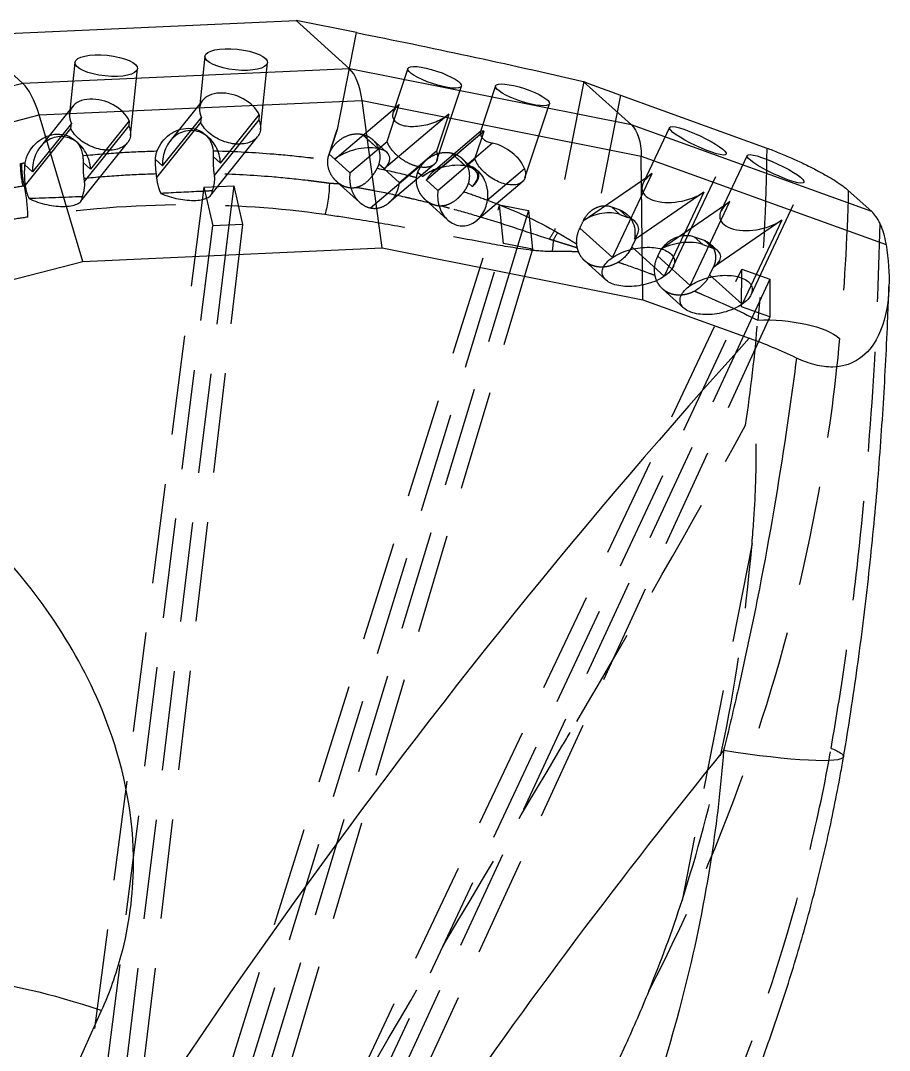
# Model space of a CAD drawing. Header units: millimetres. Extents: x 51 to 148, y 28 to 133.
# Drawn here: x 92.7 to 147.9, y 67.5 to 133 of the extents above; entities that cross this region are included whole.
import ezdxf

# ---------------------------------------------------------------- set-up
doc = ezdxf.new("R2010")
doc.units = ezdxf.units.MM
doc.linetypes.add('HIDDEN', pattern=[9.525, 6.35, -3.175])
doc.layers.get('0').update_dxf_attribs({"color": 253, "lineweight": 70, "true_color": 0x8faf8f})
doc.layers.add('Hidden', color=98, linetype='HIDDEN', lineweight=70, true_color=0x054805)

msp = doc.modelspace()

# ---------------------------------------------------------------- linework, layer by layer
at = {"color": 98, "lineweight": -3, "true_color": 0x054805}
for p, q in [((91.891, 132.229), (110.198, 133.047)), ((114.042, 132.281), (110.198, 133.047)), ((110.198, 133.047), (113.586, 129.984)), ((89.435, 132.107), (92.81, 129.055)), ((113.586, 129.984), (92.81, 129.055)), ((131.526, 126.408), (113.586, 129.984)), ((128.461, 129.179), (128.487, 129.168)), ((131.526, 126.408), (128.461, 129.179)), ((92.81, 129.055), (75.697, 124.613)), ((93.852, 127.049), (114.395, 127.968)), ((114.395, 127.968), (132.152, 124.428)), ((115.669, 118.581), (114.395, 127.968)), ((130.825, 128.296), (140.129, 124.94)), ((76.454, 122.533), (93.852, 127.049)), ((96.622, 117.729), (93.852, 127.049)), ((146.808, 120.895), (131.526, 126.408)), ((132.152, 124.428), (147.723, 118.811)), ((132.255, 115.275), (132.152, 124.428)), ((104.334, 122.449), (106.227, 122.533)), ((106.227, 122.533), (105.921, 120.03)), ((106.227, 122.533), (106.796, 120.069)), ((104.334, 122.449), (104.89, 119.983)), ((146.808, 120.895), (145.313, 122.247)), ((123.379, 118.87), (123.141, 121.325)), ((123.141, 121.325), (124.97, 120.961)), ((124.97, 120.961), (124.282, 118.69)), ((124.97, 120.961), (125.224, 118.503)), ((106.796, 120.069), (104.89, 119.983)), ((96.622, 117.729), (115.669, 118.581)), ((115.669, 118.581), (132.255, 115.275)), ((125.224, 118.503), (123.379, 118.87)), ((78.675, 113.071), (96.622, 117.729)), ((138.531, 114.841), (138.545, 117.237)), ((138.545, 117.237), (140.321, 116.597)), ((140.321, 116.597), (139.367, 114.539)), ((140.321, 116.597), (140.32, 114.195)), ((132.255, 115.275), (139.018, 112.835)), ((140.32, 114.195), (138.531, 114.841)), ((89.262, 50.961), (97.829, 70.081))]:
    msp.add_line(p, q, dxfattribs=at)
at = {"color": 98, "lineweight": -3, "true_color": 0x054805, "extrusion": (1.21115e-16, -9.82138e-17, -1)}
msp.add_ellipse((170.839, 80.937), major_axis=(143.548, -47.153), ratio=0.231905, start_param=4.230808, end_param=4.337564, dxfattribs=at)
at = {"color": 98, "lineweight": -3, "true_color": 0x054805}
for centre, major_axis, ratio in [((106.385, 130.568), (-1.989, 0.207), 0.330613), ((98.118, 130.183), (-1.989, 0.207), 0.330613), ((119.003, 129.438), (-1.709, 0.565), 0.233129), ((124.595, 128.323), (-1.709, 0.565), 0.233129), ((135.747, 125.4), (-1.809, 0.853), 0.169598), ((140.694, 123.615), (-1.809, 0.853), 0.169598)]:
    msp.add_ellipse(centre, major_axis=major_axis, ratio=ratio, dxfattribs=at)
for centre, major_axis, ratio, start_param, end_param in [((112.792, 126.314), (0.297, 3.902), 0.422029, 5.181893, 5.967291), ((121.359, 136.853), (-23.327, 10.852), 0.166232, 1.957554, 2.06451), ((92.813, 125.421), (-0.581, 3.865), 0.35012, 5.093984, 5.879382), ((362.999, -89.937), (235.614, 260.639), 0.85992, 1.57017, 1.832368), ((364.2, -91.022), (224.521, 248.369), 0.85992, 1.631561, 1.814347)]:
    msp.add_ellipse(centre, major_axis=major_axis, ratio=ratio, start_param=start_param, end_param=end_param, dxfattribs=at)
at = {"color": 98, "lineweight": -3, "true_color": 0x054805, "extrusion": (7.08741e-16, 2.85666e-15, -1)}
msp.add_ellipse((130.108, 122.862), major_axis=(-1.045, -3.756), ratio=0.467867, start_param=3.371326, end_param=4.156724, dxfattribs=at)
at = {"color": 98, "lineweight": -3, "true_color": 0x054805, "extrusion": (-3.57973e-17, -5.02297e-17, -1)}
msp.add_ellipse((136.507, 87.661), major_axis=(8.508, -1.444), ratio=0.103968, start_param=0, end_param=1.450182, dxfattribs=at)
at = {"color": 98, "lineweight": -3, "true_color": 0x054805, "extrusion": (-7.07255e-17, -8.99679e-17, -1)}
msp.add_ellipse((104.751, 63.824), major_axis=(16.682, -7.475), ratio=0.180207, start_param=3.556856, end_param=4.205445, dxfattribs=at)
at = {"color": 98, "lineweight": -3, "true_color": 0x054805}
for points, knots in [([(140.129, 124.94), (140.364, 124.855), (140.63, 124.753), (141.177, 124.533), (141.457, 124.414), (141.959, 124.192), (142.226, 124.069), (142.754, 123.814), (143.015, 123.683), (143.462, 123.448), (143.692, 123.323), (144.124, 123.076), (144.327, 122.953), (144.659, 122.741), (144.821, 122.631), (145.103, 122.425), (145.222, 122.328), (145.313, 122.247)], [0.018830416, 0.018830416, 0.018830416, 0.018830416, 0.019684756, 0.019684756, 0.020539095, 0.020539095, 0.021345646, 0.021345646, 0.022152196, 0.022152196, 0.022907246, 0.022907246, 0.023662295, 0.023662295, 0.024377954, 0.024377954, 0.025093613, 0.025093613, 0.025093613, 0.025093613]), ([(147.723, 118.811), (147.721, 118.827), (147.718, 118.843), (147.641, 119.317), (147.528, 119.729), (147.364, 120.08)], [-0.001633209, -0.001633209, -0.001633209, -0.001633209, -0.001580003, -0.001580003, -0.000071583, -0.000071583, -0.000071583, -0.000071583]), ([(147.902, 116.131), (147.895, 115.925), (147.883, 115.724), (147.767, 114.426), (147.503, 113.479), (146.761, 112.166), (146.345, 111.719), (145.399, 111.16), (144.892, 111.02), (143.966, 111.002), (143.588, 111.05), (142.809, 111.247), (142.413, 111.396), (142.021, 111.582)], [0.00523292, 0.00523292, 0.00523292, 0.00523292, 0.00603306, 0.00603306, 0.01051836, 0.01051836, 0.01400776, 0.01400776, 0.01711714, 0.01711714, 0.01915912, 0.01915912, 0.02125431, 0.02125431, 0.02125431, 0.02125431]), ([(145.015, 86.217), (145.336, 88.104), (145.626, 89.994), (145.888, 91.884), (146.15, 93.769), (146.384, 95.654), (146.593, 97.536), (146.8, 99.411), (146.983, 101.283), (147.142, 103.149), (147.3, 105.006), (147.435, 106.857), (147.549, 108.698), (147.663, 110.536), (147.756, 112.365), (147.829, 114.178), (147.856, 114.831), (147.88, 115.482), (147.902, 116.131)], [0, 0, 0, 0, 0.00577035, 0.00577035, 0.00577035, 0.01152436, 0.01152436, 0.01152436, 0.01725545, 0.01725545, 0.01725545, 0.0229603, 0.0229603, 0.0229603, 0.02865943, 0.02865943, 0.02865943, 0.03071119, 0.03071119, 0.03071119, 0.03071119]), ([(142.021, 111.582), (141.82, 110.024), (141.603, 108.451), (141.367, 106.866), (140.88, 103.595), (140.315, 100.266), (139.66, 96.907), (139.251, 94.808), (138.807, 92.697), (138.327, 90.581), (138.026, 89.258), (137.712, 87.934), (137.382, 86.609)], [-0.04791981, -0.04791981, -0.04791981, -0.04791981, -0.04266011, -0.04266011, -0.04266011, -0.03180764, -0.03180764, -0.03180764, -0.02502485, -0.02502485, -0.02502485, -0.0207856, -0.0207856, -0.0207856, -0.0207856]), ([(97.829, 70.081), (98.338, 71.217), (98.758, 72.393), (99.077, 73.585), (99.589, 75.491), (99.838, 77.422), (99.853, 79.31), (99.876, 82.332), (99.291, 85.297), (98.316, 88.001), (96.756, 92.327), (94.192, 96.163), (91.157, 99.487), (88.532, 102.361), (85.573, 104.843), (82.367, 107.037)], [0.06226979, 0.06226979, 0.06226979, 0.06226979, 0.06606726, 0.06606726, 0.06606726, 0.07214321, 0.07214321, 0.07214321, 0.08186473, 0.08186473, 0.08186473, 0.09741916, 0.09741916, 0.09741916, 0.11087, 0.11087, 0.11087, 0.11087]), ([(137.382, 86.609), (137.209, 84.328), (136.949, 82.089), (136.61, 79.877), (135.751, 74.269), (134.38, 68.862), (132.599, 63.666), (131.486, 60.418), (130.212, 57.252), (128.801, 54.175), (128.081, 52.604), (127.322, 51.051), (126.527, 49.516), (125.253, 47.059), (123.886, 44.648), (122.428, 42.285), (120.83, 39.697), (119.124, 37.167), (117.311, 34.703)], [-0.0735724, -0.0735724, -0.0735724, -0.0735724, -0.06713561, -0.06713561, -0.06713561, -0.05081467, -0.05081467, -0.05081467, -0.04061409, -0.04061409, -0.04061409, -0.03540715, -0.03540715, -0.03540715, -0.02707606, -0.02707606, -0.02707606, -0.01794586, -0.01794586, -0.01794586, -0.01794586]), ([(123.778, 35.732), (124.148, 36.283), (124.514, 36.836), (124.876, 37.391), (126.515, 39.902), (128.08, 42.456), (129.569, 45.048), (131.058, 47.641), (132.471, 50.274), (133.801, 52.942), (134.426, 54.199), (135.034, 55.463), (135.622, 56.736), (136.213, 58.015), (136.785, 59.303), (137.337, 60.599), (137.89, 61.9), (138.423, 63.211), (138.934, 64.529), (139.447, 65.852), (139.938, 67.184), (140.406, 68.524), (140.875, 69.868), (141.321, 71.221), (141.742, 72.583), (142.164, 73.948), (142.561, 75.322), (142.931, 76.705), (143.302, 78.091), (143.647, 79.486), (143.963, 80.889), (144.28, 82.296), (144.568, 83.711), (144.825, 85.133), (144.891, 85.494), (144.954, 85.855), (145.015, 86.217)], [0.00400991, 0.00400991, 0.00400991, 0.00400991, 0.00600668, 0.00600668, 0.00600668, 0.01503475, 0.01503475, 0.01503475, 0.02406591, 0.02406591, 0.02406591, 0.02831849, 0.02831849, 0.02831849, 0.03259265, 0.03259265, 0.03259265, 0.03688551, 0.03688551, 0.03688551, 0.04119448, 0.04119448, 0.04119448, 0.04551757, 0.04551757, 0.04551757, 0.04985364, 0.04985364, 0.04985364, 0.05420263, 0.05420263, 0.05420263, 0.05856577, 0.05856577, 0.05856577, 0.0596725, 0.0596725, 0.0596725, 0.0596725])]:
    msp.add_open_spline(points, degree=3, knots=knots, dxfattribs=at)
for points in [[(147.34, 120.129), (147.172, 120.471), (146.986, 120.734), (146.808, 120.895)], [(147.723, 118.811), (147.871, 117.864), (147.93, 116.962), (147.902, 116.131)], [(142.021, 111.582), (140.999, 112.065), (139.989, 112.485), (139.018, 112.835)]]:
    msp.add_open_spline(points, degree=3, dxfattribs=at)
at = {"color": 98, "lineweight": -3, "true_color": 0x054805, "extrusion": (-1.01118e-10, -4.84293e-11, -1)}
msp.add_open_spline([(147.364, 120.08), (147.356, 120.096), (147.348, 120.113), (147.34, 120.129)], degree=3, dxfattribs=at)
at = {"layer": 'Hidden', "lineweight": -3}
for p, q in [((112.835, 126.125), (114.042, 132.281)), ((96.129, 130.39), (95.788, 127.117)), ((104.396, 130.775), (104.055, 127.502)), ((99.666, 125.74), (100.107, 129.976)), ((107.933, 126.124), (108.375, 130.361)), ((117.294, 130.003), (116.366, 127.196)), ((128.487, 129.168), (126.627, 119.68)), ((119.154, 124.162), (120.712, 128.873)), ((122.886, 128.888), (121.927, 125.989)), ((104.247, 127.971), (102.186, 125.39)), ((124.746, 123.047), (126.304, 127.758)), ((130.825, 128.296), (129.435, 121.205)), ((95.98, 127.586), (93.918, 125.005)), ((112.655, 124.234), (116.758, 127.72)), ((119.904, 127.093), (115.801, 123.607)), ((115.979, 125.362), (116.758, 127.72)), ((119.904, 127.093), (119.124, 124.735)), ((95.903, 126.507), (93.439, 123.423)), ((95.869, 126.185), (95.903, 126.507)), ((99.584, 126.672), (97.121, 123.587)), ((99.584, 126.672), (99.551, 126.35)), ((101.335, 123.062), (104.137, 126.57)), ((101.707, 123.807), (104.17, 126.892)), ((104.137, 126.57), (104.17, 126.892)), ((107.818, 126.734), (104.987, 123.189)), ((105.388, 123.972), (107.852, 127.056)), ((107.852, 127.056), (107.818, 126.734)), ((92.98, 122.568), (95.869, 126.185)), ((99.551, 126.35), (96.72, 122.806)), ((104.65, 125.589), (104.413, 125.803)), ((112.296, 124.559), (112.815, 126.129)), ((112.815, 126.129), (112.835, 126.125)), ((114.389, 125.812), (114.394, 125.811)), ((114.389, 125.812), (115.388, 124.909)), ((115.393, 124.908), (114.394, 125.811)), ((122.156, 126.018), (118.488, 122.902)), ((121.945, 126.017), (118.903, 123.432)), ((119.455, 123.733), (121.93, 125.835)), ((121.571, 124.247), (122.156, 126.018)), ((121.945, 126.017), (121.946, 126.018)), ((133.938, 126.253), (132.266, 122.709)), ((96.382, 125.205), (96.13, 125.433)), ((96.505, 121.554), (99.474, 125.271)), ((104.773, 121.939), (107.741, 125.655)), ((113.622, 123.36), (115.979, 125.362)), ((115.975, 124.649), (115.056, 125.48)), ((122.692, 125.246), (121.051, 123.852)), ((104.915, 124.766), (104.95, 124.765)), ((112.296, 124.559), (112.296, 124.559)), ((112.296, 124.559), (112.655, 124.234)), ((115.388, 124.909), (115.393, 124.908)), ((119.124, 124.735), (116.768, 122.733)), ((120.06, 124.626), (120.98, 123.794)), ((120.06, 124.626), (120.065, 124.625)), ((120.985, 123.793), (120.065, 124.625)), ((134.181, 117.395), (137.555, 124.546)), ((92.673, 123.961), (92.749, 123.973)), ((93.439, 123.423), (92.949, 123.866)), ((96.625, 124.458), (96.674, 124.463)), ((96.645, 124.017), (97.121, 123.587)), ((101.707, 123.807), (101.254, 124.217)), ((104.924, 124.392), (105.388, 123.972)), ((112.214, 124.185), (112.174, 124.19)), ((112.655, 124.234), (113.622, 123.36)), ((115.801, 123.607), (115.455, 123.919)), ((118.975, 123.896), (116.103, 121.455)), ((119.215, 122.245), (121.571, 124.247)), ((121.568, 123.534), (120.74, 124.283)), ((138.885, 124.469), (137.212, 120.924)), ((114.928, 121.129), (118.006, 123.744)), ((115.345, 123.654), (115.366, 123.65)), ((116.768, 122.733), (115.801, 123.607)), ((117.935, 123.402), (118.247, 123.119)), ((118.895, 123.425), (118.903, 123.432)), ((120.98, 123.794), (120.985, 123.793)), ((121.74, 123.497), (121.634, 123.593)), ((122.357, 121.621), (124.719, 123.628)), ((124.716, 123.62), (122.36, 121.618)), ((124.719, 123.628), (124.716, 123.62)), ((128.521, 120.356), (132.836, 123.321)), ((130.313, 117.973), (132.836, 123.321)), ((92.911, 122.523), (92.836, 122.511)), ((112.786, 122.797), (114.239, 121.484)), ((117.826, 123.074), (117.857, 123.066)), ((118.488, 122.902), (119.215, 122.245)), ((121.393, 122.492), (121.151, 122.711)), ((121.695, 120.341), (124.567, 122.781)), ((139.128, 115.611), (142.502, 122.762)), ((104.334, 122.449), (93.529, 39.373)), ((136.134, 122.131), (131.78, 119.14)), ((136.134, 122.131), (133.611, 116.783)), ((97.45, 39.174), (123.141, 121.325)), ((118.425, 121.641), (119.831, 120.369)), ((122.36, 121.618), (122.357, 121.621)), ((130.245, 121.204), (130.794, 120.708)), ((130.245, 121.204), (130.74, 121.026)), ((133.428, 118.545), (137.783, 121.536)), ((135.26, 116.188), (137.783, 121.536)), ((131.288, 120.53), (130.74, 121.026)), ((130.794, 120.708), (131.288, 120.53)), ((131.745, 120.27), (131.24, 120.727)), ((94.653, 38.357), (104.89, 119.983)), ((105.921, 120.03), (96.028, 39.248)), ((106.796, 120.069), (97.152, 38.232)), ((128.521, 120.356), (128.497, 120.378)), ((141.081, 120.346), (136.733, 117.36)), ((141.081, 120.346), (138.558, 114.999)), ((128.242, 119.845), (130.313, 117.973)), ((135.522, 119.301), (136.07, 118.805)), ((135.522, 119.301), (136.148, 119.075)), ((98.575, 38.157), (123.379, 118.87)), ((124.282, 118.69), (100.157, 39.022)), ((131.78, 119.14), (131.548, 118.648)), ((133.611, 116.783), (131.548, 118.648)), ((131.78, 119.14), (131.716, 119.163)), ((136.07, 118.805), (136.697, 118.579)), ((136.697, 118.579), (136.148, 119.075)), ((137.026, 118.392), (136.508, 118.859)), ((125.224, 118.503), (101.279, 38.007)), ((133.197, 118.053), (133.428, 118.545)), ((133.197, 118.053), (135.26, 116.188)), ((133.457, 118.534), (133.428, 118.545)), ((128.557, 117.76), (129.906, 116.54)), ((136.73, 117.363), (136.495, 116.864)), ((136.73, 117.363), (136.733, 117.36)), ((101.504, 38.959), (138.545, 117.237)), ((138.558, 114.999), (136.495, 116.864)), ((133.504, 115.975), (134.853, 114.756)), ((102.628, 37.943), (138.531, 114.841)), ((139.367, 114.539), (104.224, 38.797)), ((140.32, 114.195), (105.345, 37.784)), ((139.192, 99.785), (134.74, 77.073))]:
    msp.add_line(p, q, dxfattribs=at)
for centre, major_axis, ratio, start_param, end_param in [((106.011, 126.974), (-1.894, 0.776), 0.655838, 3.756219, 6.897811), ((97.744, 126.589), (-1.894, 0.776), 0.655838, 3.756219, 6.897811), ((118.331, 127.407), (-1.981, -0.523), 0.483675, 5.492028, 8.633621), ((103.548, 123.89), (-0.175, 2.157), 0.851129, 4.681552, 7.823145), ((169.663, 74.939), (335.985, 1022.834), 0.065031, 1.542098, 1.543635), ((123.923, 126.292), (-1.981, -0.523), 0.483675, 6.214762, 7.062824), ((95.28, 123.505), (-0.175, 2.157), 0.851129, 4.681552, 7.823145), ((123.146, 123.942), (-1.532, 1.032), 0.559768, 3.783267, 5.354063), ((114.157, 123.863), (1.981, 0.523), 0.483675, 0.779639, 2.294851), ((114.162, 123.862), (1.981, 0.523), 0.483675, 5.547612, 7.062824), ((119.749, 122.748), (1.981, 0.523), 0.483675, 0.779639, 2.294851), ((119.82, 122.806), (-1.981, -0.523), 0.483675, 2.350435, 3.921232), ((119.82, 122.806), (-1.981, -0.523), 0.483675, 4.769294, 5.492028), ((119.754, 122.747), (1.981, 0.523), 0.483675, 5.547612, 7.062824), ((134.485, 122.726), (-2.285, -0.457), 0.508639, 5.411951, 8.553543), ((91.826, 121.734), (0.521, -3.41), 0.35118, 1.161765, 1.750117), ((102.725, 122.579), (2.121, -0.494), 0.39442, 4.243382, 6.433817), ((120.787, 121.932), (-0.03, -1.942), 0.821127, 4.562906, 7.704499), ((94.457, 122.195), (2.121, -0.494), 0.39442, 4.181919, 6.445116), ((139.432, 120.941), (-2.285, -0.457), 0.508639, 5.411951, 8.553543), ((129.675, 119.94), (1.599, 0.32), 0.508639, 0.699562, 2.270358), ((120.353, 131.722), (-38.772, -83.346), 0.132748, 1.489749, 1.496191), ((129.69, 119.432), (2.285, 0.457), 0.508639, 5.691212, 6.982747), ((127.338, 118.829), (-1.271, -2.199), 0.414606, 4.561482, 4.812047), ((127.56, 118.705), (-1.2, -2.239), 0.418391, 4.551846, 4.77735), ((134.632, 117.817), (2.056, 0.411), 0.508639, 0.699562, 2.073936), ((135.546, 117.788), (1.645, 0.329), 0.508639, 5.411951, 6.982747)]:
    msp.add_ellipse(centre, major_axis=major_axis, ratio=ratio, start_param=start_param, end_param=end_param, dxfattribs=at)
at = {"layer": 'Hidden', "lineweight": -3, "extrusion": (-8.98918e-16, 3.68309e-16, -1)}
msp.add_ellipse((105.978, 126.652), major_axis=(1.894, -0.776), ratio=0.655838, start_param=5.668559, end_param=8.810152, dxfattribs=at)
at = {"layer": 'Hidden', "lineweight": -3, "extrusion": (-7.6428e-17, -4.31564e-17, -1)}
for centre, major_axis, start_param, end_param in [((94.789, 123.949), (-1.341, -1.484), 0.939935, 3.777622), ((103.072, 124.32), (-1.341, -1.484), 1.14485, 3.811654), ((113.869, 124.245), (-1.207, -1.335), 0.874344, 1.09648), ((9.266, 106.595), (-94.822, -104.894), 3.913091, 3.995931), ((10.78, 105.226), (-97.505, -107.861), 3.926695, 3.995931), ((129.656, 119.956), (-0.939, -1.039), 2.159789, 2.802888), ((129.899, 119.243), (-1.341, -1.484), 2.802888, 4.094424), ((134.765, 117.696), (-1.207, -1.335), 1.428514, 2.802888), ((129.899, 119.243), (-1.341, -1.484), 4.373685, 5.033325), ((135.543, 117.791), (-0.966, -1.068), 2.802888, 4.373685), ((134.846, 117.459), (-1.341, -1.484), 0.57448, 1.232092), ((134.846, 117.459), (-1.341, -1.484), 4.373685, 5.092441)]:
    msp.add_ellipse(centre, major_axis=major_axis, ratio=0.85992, start_param=start_param, end_param=end_param, dxfattribs=at)
at = {"layer": 'Hidden', "lineweight": -3, "extrusion": (-8.5993e-15, 3.46335e-15, -1)}
msp.add_ellipse((97.71, 126.267), major_axis=(1.894, -0.776), ratio=0.655838, start_param=5.668559, end_param=8.810152, dxfattribs=at)
at = {"layer": 'Hidden', "lineweight": -3, "extrusion": (-2.74354e-17, -4.20394e-18, -1)}
msp.add_ellipse((93.635, 123.092), major_axis=(-0.385, 2.511), ratio=0.35109, start_param=4.533184, end_param=5.119212, dxfattribs=at)
at = {"layer": 'Hidden', "lineweight": -3, "extrusion": (-6.01978e-17, -6.53646e-17, -1)}
msp.add_ellipse((93.71, 123.103), major_axis=(-0.384, 2.511), ratio=0.35119, start_param=4.53309, end_param=5.119119, dxfattribs=at)
at = {"layer": 'Hidden', "lineweight": -3, "extrusion": (-4.67479e-17, -3.32388e-16, -1)}
msp.add_ellipse((120.784, 121.935), major_axis=(0.03, 1.942), ratio=0.821127, start_param=0.149483, end_param=1.720279, dxfattribs=at)
at = {"layer": 'Hidden', "lineweight": -3, "extrusion": (-1.57774e-15, 8.62204e-16, -1)}
msp.add_ellipse((123.144, 123.933), major_axis=(1.532, -1.032), ratio=0.559768, start_param=5.641511, end_param=8.783104, dxfattribs=at)
at = {"layer": 'Hidden', "lineweight": -3, "extrusion": (-6.78852e-17, -4.64698e-17, -1)}
msp.add_ellipse((110.727, 121.9), major_axis=(0.483, 3.416), ratio=0.441451, start_param=1.282012, end_param=1.865086, dxfattribs=at)
at = {"layer": 'Hidden', "lineweight": -3, "extrusion": (-1.249e-16, 2.43682e-19, -1)}
msp.add_ellipse((125.172, 119.544), major_axis=(0.007, 3.45), ratio=0.402831, start_param=1.710545, end_param=1.92235, dxfattribs=at)
at = {"layer": 'Hidden', "lineweight": -3, "extrusion": (5.7018e-15, 1.14074e-15, -1)}
for centre in [(131.962, 117.378), (136.909, 115.594)]:
    msp.add_ellipse(centre, major_axis=(2.285, 0.457), ratio=0.508639, start_param=4.012827, end_param=7.15442, dxfattribs=at)
at = {"layer": 'Hidden', "lineweight": -3, "extrusion": (2.6808e-15, 5.36338e-16, -1)}
msp.add_ellipse((131.962, 117.378), major_axis=(-2.285, -0.457), ratio=0.508639, start_param=4.012827, end_param=7.15442, dxfattribs=at)
at = {"layer": 'Hidden', "lineweight": -3, "extrusion": (-4.26206e-15, -9.09306e-16, -1)}
msp.add_ellipse((136.909, 115.594), major_axis=(-2.285, -0.457), ratio=0.508639, start_param=4.012827, end_param=7.15442, dxfattribs=at)
at = {"layer": 'Hidden', "lineweight": -3, "extrusion": (-5.51389e-17, -1.06395e-16, -1)}
msp.add_ellipse((141.075, 112.619), major_axis=(3.983, -0.368), ratio=0.335208, start_param=4.291501, end_param=5.862297, dxfattribs=at)
at = {"layer": 'Hidden', "lineweight": -3, "extrusion": (-3.57973e-17, -5.02297e-17, -1)}
msp.add_ellipse((136.507, 87.661), major_axis=(8.508, -1.444), ratio=0.103968, start_param=5.829816, end_param=6.283185, dxfattribs=at)
at = {"layer": 'Hidden', "lineweight": -3}
for points, knots in [([(112.296, 124.559), (112.339, 124.668), (112.392, 124.776), (112.578, 125.083), (112.741, 125.266), (113.09, 125.551), (113.299, 125.671), (113.736, 125.821), (113.964, 125.852), (114.243, 125.836), (114.316, 125.826), (114.389, 125.812)], [0.005760167, 0.005760167, 0.005760167, 0.005760167, 0.006102521, 0.006102521, 0.006780559, 0.006780559, 0.007458606, 0.007458606, 0.008136654, 0.008136654, 0.008376461, 0.008376461, 0.008376461, 0.008376461]), ([(114.394, 125.811), (114.527, 125.783), (114.658, 125.738), (114.868, 125.627), (114.952, 125.569), (115.029, 125.504)], [0.002951979, 0.002951979, 0.002951979, 0.002951979, 0.003390283, 0.003390283, 0.0037207913, 0.0037207913, 0.0037207913, 0.0037207913]), ([(121.946, 126.018), (121.977, 126.042), (122.052, 126.034), (122.154, 126.018), (122.155, 126.018), (122.156, 126.018)], [0.0048071511, 0.0048071511, 0.0048071511, 0.0048071511, 0.0054877037, 0.0054877037, 0.0054944717, 0.0054944717, 0.0054944717, 0.0054944717]), ([(115.029, 125.504), (115.108, 125.436), (115.179, 125.359), (115.356, 125.119), (115.445, 124.922), (115.532, 124.495), (115.529, 124.267), (115.479, 124.01), (115.468, 123.965), (115.455, 123.919)], [0.003720791, 0.003720791, 0.003720791, 0.003720791, 0.004068395, 0.004068395, 0.004746439, 0.004746439, 0.005424483, 0.005424483, 0.005567308, 0.005567308, 0.005567308, 0.005567308]), ([(118.006, 123.744), (117.816, 123.782), (117.618, 123.848), (117.223, 124.03), (117.027, 124.147), (116.655, 124.424), (116.483, 124.585), (116.257, 124.853), (116.184, 124.955), (116.063, 125.158), (116.015, 125.259), (115.98, 125.359), (115.979, 125.36), (115.979, 125.362)], [0, 0, 0, 0, 0.00065258, 0.00065258, 0.001322219, 0.001322219, 0.002027761, 0.002027761, 0.002443052, 0.002443052, 0.002861139, 0.002861139, 0.0028674, 0.0028674, 0.0028674, 0.0028674]), ([(96.674, 124.463), (97.457, 124.538), (98.24, 124.601), (99.022, 124.65), (99.777, 124.697), (100.532, 124.732), (101.285, 124.755)], [0.004241611, 0.004241611, 0.004241611, 0.004241611, 0.006781708, 0.006781708, 0.006781708, 0.009238675, 0.009238675, 0.009238675, 0.009238675]), ([(104.915, 124.766), (104.925, 124.661), (104.928, 124.551), (104.925, 124.423), (104.924, 124.407), (104.924, 124.392)], [-0.0016220256, -0.0016220256, -0.0016220256, -0.0016220256, -0.0012430408, -0.0012430408, -0.0011915623, -0.0011915623, -0.0011915623, -0.0011915623]), ([(104.95, 124.765), (104.986, 124.765), (105.021, 124.764), (105.056, 124.763), (106.306, 124.73), (107.548, 124.663), (108.783, 124.561), (109.555, 124.497), (110.324, 124.42), (111.089, 124.329), (111.15, 124.322), (111.211, 124.314), (111.273, 124.307), (111.37, 124.295), (111.468, 124.283), (111.565, 124.27), (111.721, 124.251), (111.877, 124.23), (112.033, 124.21), (112.08, 124.203), (112.127, 124.197), (112.174, 124.19)], [0.013241602, 0.013241602, 0.013241602, 0.013241602, 0.013357911, 0.013357911, 0.013357911, 0.017468037, 0.017468037, 0.017468037, 0.020036866, 0.020036866, 0.020036866, 0.020241906, 0.020241906, 0.020241906, 0.02056997, 0.02056997, 0.02056997, 0.021094872, 0.021094872, 0.021094872, 0.021253426, 0.021253426, 0.021253426, 0.021253426]), ([(117.935, 123.402), (117.978, 123.51), (118.031, 123.618), (118.22, 123.923), (118.385, 124.104), (118.739, 124.384), (118.952, 124.501), (119.396, 124.645), (119.628, 124.672), (119.887, 124.654), (119.937, 124.648), (119.987, 124.64)], [0.005763765, 0.005763765, 0.005763765, 0.005763765, 0.00610605, 0.00610605, 0.006784028, 0.006784028, 0.007462885, 0.007462885, 0.008141743, 0.008141743, 0.008302712, 0.008302712, 0.008302712, 0.008302712]), ([(119.124, 124.735), (119.125, 124.733), (119.125, 124.732), (119.149, 124.662), (119.178, 124.561), (119.193, 124.355), (119.185, 124.27), (119.161, 124.182), (119.158, 124.172), (119.155, 124.163)], [-0.0000064343, -0.0000064343, -0.0000064343, -0.0000064343, 0, 0, 0.0003040689, 0.0003040689, 0.0005404762, 0.0005404762, 0.0005693727, 0.0005693727, 0.0005693727, 0.0005693727]), ([(120.065, 124.625), (120.201, 124.595), (120.334, 124.547), (120.557, 124.428), (120.651, 124.362), (120.735, 124.287)], [0.0029538002, 0.0029538002, 0.0029538002, 0.0029538002, 0.0033928643, 0.0033928643, 0.0037561824, 0.0037561824, 0.0037561824, 0.0037561824]), ([(92.98, 122.568), (92.951, 122.8), (92.935, 123.038), (92.928, 123.476), (92.934, 123.674), (92.949, 123.866)], [-0.001463418, -0.001463418, -0.001463418, -0.001463418, -0.000749501, -0.000749501, -0.000146949, -0.000146949, -0.000146949, -0.000146949]), ([(96.625, 124.458), (96.639, 124.354), (96.645, 124.245), (96.647, 124.095), (96.646, 124.056), (96.645, 124.017)], [-0.0016326367, -0.0016326367, -0.0016326367, -0.0016326367, -0.0012586306, -0.0012586306, -0.0011301633, -0.0011301633, -0.0011301633, -0.0011301633]), ([(96.645, 124.017), (96.642, 123.924), (96.642, 123.83), (96.647, 123.488), (96.665, 123.239), (96.697, 122.997)], [-0.001030534, -0.001030534, -0.001030534, -0.001030534, -0.000746421, -0.000746421, 0, 0, 0, 0]), ([(101.308, 123.291), (101.276, 123.532), (101.258, 123.781), (101.253, 124.092), (101.253, 124.154), (101.254, 124.217)], [-0.0014913171, -0.0014913171, -0.0014913171, -0.0014913171, -0.0007456633, -0.0007456633, -0.000556786, -0.000556786, -0.000556786, -0.000556786]), ([(104.924, 124.392), (104.919, 124.275), (104.918, 124.157), (104.923, 123.79), (104.941, 123.541), (104.973, 123.299)], [-0.001104649, -0.001104649, -0.001104649, -0.001104649, -0.000746898, -0.000746898, 0, 0, 0, 0]), ([(112.782, 122.801), (112.763, 122.819), (112.744, 122.837), (112.645, 122.935), (112.571, 123.023), (112.402, 123.267), (112.319, 123.436), (112.212, 123.801), (112.192, 123.995), (112.214, 124.185)], [-0.001623464, -0.001623464, -0.001623464, -0.001623464, -0.001540819, -0.001540819, -0.001184079, -0.001184079, -0.000607952, -0.000607952, 0, 0, 0, 0]), ([(118.975, 123.896), (118.963, 123.885), (118.95, 123.875), (118.829, 123.787), (118.691, 123.737), (118.373, 123.697), (118.196, 123.706), (118.006, 123.744)], [0.0008941494, 0.0008941494, 0.0008941494, 0.0008941494, 0.0009421118, 0.0009421118, 0.0013233094, 0.0013233094, 0.0016947961, 0.0016947961, 0.0016947961, 0.0016947961]), ([(120.735, 124.287), (120.807, 124.222), (120.872, 124.151), (121.046, 123.915), (121.138, 123.716), (121.227, 123.287), (121.225, 123.058), (121.175, 122.801), (121.164, 122.756), (121.151, 122.711)], [0.003756182, 0.003756182, 0.003756182, 0.003756182, 0.004072056, 0.004072056, 0.004750066, 0.004750066, 0.005428077, 0.005428077, 0.005570906, 0.005570906, 0.005570906, 0.005570906]), ([(101.308, 123.291), (100.563, 123.269), (99.816, 123.234), (99.068, 123.187), (98.279, 123.138), (97.488, 123.074), (96.697, 122.997)], [-0.009259513, -0.009259513, -0.009259513, -0.009259513, -0.006781708, -0.006781708, -0.006781708, -0.004167983, -0.004167983, -0.004167983, -0.004167983]), ([(104.987, 123.189), (104.993, 123.137), (104.997, 123.084), (105.006, 122.769), (104.959, 122.503), (104.858, 122.235), (104.854, 122.225), (104.851, 122.216)], [-0.0020228257, -0.0020228257, -0.0020228257, -0.0020228257, -0.0018627081, -0.0018627081, -0.0010846189, -0.0010846189, -0.0010567905, -0.0010567905, -0.0010567905, -0.0010567905]), ([(111.989, 122.736), (111.939, 122.743), (111.888, 122.749), (111.838, 122.756), (111.685, 122.777), (111.532, 122.796), (111.379, 122.816), (111.283, 122.828), (111.188, 122.84), (111.092, 122.851), (111.032, 122.859), (110.972, 122.866), (110.912, 122.873), (110.161, 122.962), (109.406, 123.038), (108.649, 123.101), (107.437, 123.201), (106.217, 123.267), (104.991, 123.298), (104.985, 123.299), (104.979, 123.299), (104.973, 123.299)], [-0.021267393, -0.021267393, -0.021267393, -0.021267393, -0.021094872, -0.021094872, -0.021094872, -0.02056997, -0.02056997, -0.02056997, -0.020241906, -0.020241906, -0.020241906, -0.020036866, -0.020036866, -0.020036866, -0.017468037, -0.017468037, -0.017468037, -0.013357911, -0.013357911, -0.013357911, -0.013338198, -0.013338198, -0.013338198, -0.013338198]), ([(113.622, 123.36), (113.622, 123.358), (113.622, 123.355), (113.602, 123.208), (113.596, 123.061), (113.61, 122.768), (113.631, 122.623), (113.725, 122.241), (113.821, 122.017), (114.034, 121.695), (114.131, 121.582), (114.238, 121.485)], [-0.000006612, -0.000006612, -0.000006612, -0.000006612, 0, 0, 0.000441544, 0.000441544, 0.000880135, 0.000880135, 0.001625262, 0.001625262, 0.002110306, 0.002110306, 0.002110306, 0.002110306]), ([(115.345, 123.654), (115.293, 123.553), (115.236, 123.453), (115.107, 123.252), (115.034, 123.153), (114.82, 122.898), (114.672, 122.758), (114.388, 122.562), (114.253, 122.493), (114.081, 122.439), (114.05, 122.431), (114.018, 122.423)], [-0.001963209, -0.001963209, -0.001963209, -0.001963209, -0.001626832, -0.001626832, -0.001265202, -0.001265202, -0.000628028, -0.000628028, -0.000111601, -0.000111601, 0, 0, 0, 0]), ([(115.366, 123.65), (116.061, 123.507), (116.753, 123.348), (117.442, 123.173), (117.57, 123.141), (117.698, 123.108), (117.826, 123.074)], [0.003161852, 0.003161852, 0.003161852, 0.003161852, 0.005483129, 0.005483129, 0.005483129, 0.005914133, 0.005914133, 0.005914133, 0.005914133]), ([(117.857, 123.066), (117.862, 123.102), (117.868, 123.138), (117.875, 123.174), (117.889, 123.249), (117.91, 123.325), (117.935, 123.402)], [0.0107425359, 0.0107425359, 0.0107425359, 0.0107425359, 0.0108561752, 0.0108561752, 0.0108561752, 0.0110959748, 0.0110959748, 0.0110959748, 0.0110959748]), ([(118.488, 122.902), (118.489, 122.903), (118.49, 122.905), (118.583, 123.086), (118.735, 123.287), (118.895, 123.425)], [0, 0, 0, 0, 0.0000067681, 0.0000067681, 0.0006873206, 0.0006873206, 0.0006873206, 0.0006873206]), ([(92.836, 122.511), (92.419, 122.447), (92.002, 122.379), (91.586, 122.307), (90.921, 122.192), (90.257, 122.066), (89.595, 121.93), (88.788, 121.764), (87.984, 121.583), (87.182, 121.389)], [-0.010599992, -0.010599992, -0.010599992, -0.010599992, -0.009241018, -0.009241018, -0.009241018, -0.007066661, -0.007066661, -0.007066661, -0.004416499, -0.004416499, -0.004416499, -0.004416499]), ([(93.216, 121.724), (93.213, 121.731), (93.21, 121.739), (93.112, 121.975), (93.042, 122.209), (92.994, 122.473), (92.989, 122.503), (92.985, 122.534)], [-0.016400641, -0.016400641, -0.016400641, -0.016400641, -0.016291598, -0.016291598, -0.013074301, -0.013074301, -0.012650593, -0.012650593, -0.012650593, -0.012650593]), ([(96.72, 122.806), (96.726, 122.753), (96.729, 122.699), (96.736, 122.378), (96.684, 122.107), (96.582, 121.843), (96.582, 121.842), (96.582, 121.842)], [-0.0020148655, -0.0020148655, -0.0020148655, -0.0020148655, -0.0018554001, -0.0018554001, -0.001069907, -0.001069907, -0.0010681042, -0.0010681042, -0.0010681042, -0.0010681042]), ([(101.592, 122.057), (101.542, 122.18), (101.497, 122.308), (101.398, 122.648), (101.356, 122.858), (101.335, 123.062)], [-0.009067472, -0.009067472, -0.009067472, -0.009067472, -0.008670052, -0.008670052, -0.008040683, -0.008040683, -0.008040683, -0.008040683]), ([(112.977, 122.647), (112.747, 122.664), (112.546, 122.676), (112.344, 122.689), (112.341, 122.689), (112.311, 122.691)], [-0.0005802368, -0.0005802368, -0.0005802368, -0.0005802368, 0, 0, 0.0001035889, 0.0001035889, 0.0001035889, 0.0001035889]), ([(113.5, 122.42), (113.453, 122.43), (113.406, 122.442), (113.309, 122.474), (113.259, 122.493), (113.13, 122.552), (113.052, 122.596), (112.977, 122.647)], [-0.0044649033, -0.0044649033, -0.0044649033, -0.0044649033, -0.0042055308, -0.0042055308, -0.0039260576, -0.0039260576, -0.0034681576, -0.0034681576, -0.0034681576, -0.0034681576]), ([(116.103, 121.455), (116.252, 121.582), (116.382, 121.739), (116.56, 122.039), (116.619, 122.168), (116.713, 122.44), (116.747, 122.582), (116.767, 122.728), (116.768, 122.731), (116.768, 122.733)], [0.001406455, 0.001406455, 0.001406455, 0.001406455, 0.002027761, 0.002027761, 0.002443052, 0.002443052, 0.002861139, 0.002861139, 0.0028674, 0.0028674, 0.0028674, 0.0028674]), ([(118.073, 122.075), (117.998, 122.205), (117.938, 122.345), (117.848, 122.679), (117.832, 122.875), (117.857, 123.066)], [-0.001075413, -0.001075413, -0.001075413, -0.001075413, -0.000609742, -0.000609742, 0, 0, 0, 0]), ([(121.151, 122.711), (121.104, 122.571), (121.039, 122.432), (120.928, 122.254), (120.896, 122.208), (120.863, 122.163)], [0.0002398052, 0.0002398052, 0.0002398052, 0.0002398052, 0.0006780107, 0.0006780107, 0.0008372931, 0.0008372931, 0.0008372931, 0.0008372931]), ([(104.851, 122.216), (104.622, 122.204), (104.395, 122.193), (103.327, 122.139), (102.452, 122.097), (101.592, 122.057)], [-0.012748959, -0.012748959, -0.012748959, -0.012748959, -0.012006453, -0.012006453, -0.009216146, -0.009216146, -0.009216146, -0.009216146]), ([(114.018, 122.423), (113.963, 122.411), (113.905, 122.402), (113.756, 122.39), (113.661, 122.394), (113.559, 122.409), (113.554, 122.41), (113.538, 122.413), (113.527, 122.415), (113.51, 122.418), (113.505, 122.419), (113.5, 122.42)], [-0.0067309092, -0.0067309092, -0.0067309092, -0.0067309092, -0.0065338157, -0.0065338157, -0.0062299941, -0.0062299941, -0.0062133207, -0.0062133207, -0.0061811515, -0.0061811515, -0.0061661371, -0.0061661371, -0.0061661371, -0.0061661371]), ([(115.097, 122.229), (114.786, 122.288), (114.475, 122.344), (114.164, 122.398), (114.115, 122.407), (114.067, 122.415), (114.018, 122.423)], [-0.003173346, -0.003173346, -0.003173346, -0.003173346, -0.002108896, -0.002108896, -0.002108896, -0.001942986, -0.001942986, -0.001942986, -0.001942986]), ([(117.558, 121.711), (117.41, 121.745), (117.261, 121.779), (117.113, 121.812), (116.443, 121.962), (115.771, 122.101), (115.097, 122.229)], [-0.005994488, -0.005994488, -0.005994488, -0.005994488, -0.005483129, -0.005483129, -0.005483129, -0.003173346, -0.003173346, -0.003173346, -0.003173346]), ([(118.423, 121.643), (118.39, 121.672), (118.358, 121.703), (118.251, 121.816), (118.181, 121.905), (118.104, 122.024), (118.088, 122.049), (118.073, 122.075)], [-0.0016525273, -0.0016525273, -0.0016525273, -0.0016525273, -0.0015153636, -0.0015153636, -0.0011664104, -0.0011664104, -0.0010754128, -0.0010754128, -0.0010754128, -0.0010754128]), ([(120.863, 122.163), (120.794, 122.072), (120.722, 121.985), (120.558, 121.811), (120.468, 121.726), (120.225, 121.529), (120.068, 121.431), (119.778, 121.308), (119.645, 121.272), (119.48, 121.254), (119.451, 121.252), (119.422, 121.251)], [-0.001865278, -0.001865278, -0.001865278, -0.001865278, -0.001529713, -0.001529713, -0.001158119, -0.001158119, -0.000570816, -0.000570816, -0.000100674, -0.000100674, 0, 0, 0, 0]), ([(120.957, 122.131), (121.368, 121.991), (121.777, 121.845), (122.183, 121.692), (123.705, 121.122), (125.213, 120.485), (126.627, 119.68)], [0.009469578, 0.009469578, 0.009469578, 0.009469578, 0.010881902, 0.010881902, 0.010881902, 0.016166069, 0.016166069, 0.016166069, 0.016166069]), ([(112.031, 120.705), (109.096, 121.122), (106.109, 121.328), (103.11, 121.322), (99.826, 121.317), (96.482, 121.059), (93.132, 120.546)], [0.11759817, 0.11759817, 0.11759817, 0.11759817, 0.12742737, 0.12742737, 0.12742737, 0.13819023, 0.13819023, 0.13819023, 0.13819023]), ([(114.238, 121.485), (114.287, 121.441), (114.338, 121.4), (114.557, 121.246), (114.738, 121.167), (114.928, 121.129)], [0.0021103064, 0.0021103064, 0.0021103064, 0.0021103064, 0.0023324724, 0.0023324724, 0.0030216664, 0.0030216664, 0.0030216664, 0.0030216664]), ([(114.928, 121.129), (115.118, 121.091), (115.312, 121.096), (115.691, 121.188), (115.875, 121.278), (116.062, 121.421), (116.082, 121.438), (116.103, 121.455)], [0, 0, 0, 0, 0.00065258, 0.00065258, 0.001322219, 0.001322219, 0.001406455, 0.001406455, 0.001406455, 0.001406455]), ([(119.126, 121.274), (119.108, 121.278), (119.089, 121.282), (119.067, 121.288), (119.064, 121.289), (119.057, 121.29), (119.054, 121.291), (119.037, 121.296), (119.024, 121.299), (118.983, 121.312), (118.956, 121.321), (118.869, 121.352), (118.811, 121.378), (118.741, 121.416), (118.725, 121.424), (118.71, 121.433)], [-0.0137571248, -0.0137571248, -0.0137571248, -0.0137571248, -0.0136852538, -0.0136852538, -0.0136720501, -0.0136720501, -0.0136580322, -0.0136580322, -0.0135979631, -0.0135979631, -0.0134672958, -0.0134672958, -0.013163021, -0.013163021, -0.0130756029, -0.0130756029, -0.0130756029, -0.0130756029]), ([(119.422, 121.251), (119.39, 121.249), (119.358, 121.249), (119.259, 121.253), (119.192, 121.261), (119.126, 121.274)], [-0.0008689211, -0.0008689211, -0.0008689211, -0.0008689211, -0.0007740521, -0.0007740521, -0.0005738549, -0.0005738549, -0.0005738549, -0.0005738549]), ([(129.256, 121.133), (129.306, 121.157), (129.357, 121.178), (129.417, 121.199), (129.426, 121.202), (129.435, 121.205)], [0.0056425702, 0.0056425702, 0.0056425702, 0.0056425702, 0.0058025386, 0.0058025386, 0.0058303972, 0.0058303972, 0.0058303972, 0.0058303972]), ([(93.132, 120.546), (92.709, 120.481), (92.285, 120.415), (91.862, 120.349), (91.185, 120.242), (90.508, 120.133), (89.831, 120.023), (88.747, 119.847), (87.664, 119.667), (86.58, 119.496), (85.463, 119.321), (84.345, 119.15), (83.229, 119.041)], [0.00864486, 0.00864486, 0.00864486, 0.00864486, 0.01001678, 0.01001678, 0.01001678, 0.01221185, 0.01221185, 0.01221185, 0.01572398, 0.01572398, 0.01572398, 0.01934585, 0.01934585, 0.01934585, 0.01934585]), ([(126.475, 118.353), (125.975, 118.352), (125.482, 118.401), (124.995, 118.461), (124.103, 118.571), (123.223, 118.728), (122.345, 118.89), (120.643, 119.204), (118.95, 119.544), (117.247, 119.854), (116.183, 120.048), (115.115, 120.231), (114.044, 120.402), (113.374, 120.508), (112.703, 120.609), (112.031, 120.705)], [0.00136362, 0.00136362, 0.00136362, 0.00136362, 0.0029991, 0.0029991, 0.0029991, 0.00599821, 0.00599821, 0.00599821, 0.01181465, 0.01181465, 0.01181465, 0.01544993, 0.01544993, 0.01544993, 0.01772198, 0.01772198, 0.01772198, 0.01772198]), ([(126.304, 119.134), (124.792, 119.623), (123.291, 120.138), (121.778, 120.589), (121.173, 120.77), (120.566, 120.943), (119.958, 121.107)], [-0.016166069, -0.016166069, -0.016166069, -0.016166069, -0.010881902, -0.010881902, -0.010881902, -0.008767212, -0.008767212, -0.008767212, -0.008767212]), ([(128.497, 120.378), (128.521, 120.428), (128.547, 120.477), (128.674, 120.682), (128.802, 120.824), (129.034, 121.01), (129.142, 121.079), (129.256, 121.133)], [0.004587754, 0.004587754, 0.004587754, 0.004587754, 0.004747727, 0.004747727, 0.005275177, 0.005275177, 0.00564257, 0.00564257, 0.00564257, 0.00564257]), ([(144.222, 86.75), (144.478, 88.218), (144.716, 89.689), (144.937, 91.16), (145.291, 93.516), (145.601, 95.874), (145.871, 98.227), (146.302, 101.993), (146.63, 105.747), (146.871, 109.456), (147.104, 113.061), (147.255, 116.635), (147.34, 120.129)], [0.0207856, 0.0207856, 0.0207856, 0.0207856, 0.02502485, 0.02502485, 0.02502485, 0.03180764, 0.03180764, 0.03180764, 0.04266011, 0.04266011, 0.04266011, 0.05320898, 0.05320898, 0.05320898, 0.05320898]), ([(126.627, 119.68), (126.636, 119.675), (126.644, 119.67), (126.653, 119.664), (126.666, 119.656), (126.68, 119.647), (126.694, 119.639), (126.715, 119.625), (126.737, 119.612), (126.759, 119.599), (126.782, 119.585), (126.804, 119.572), (126.827, 119.558)], [0.0051803824, 0.0051803824, 0.0051803824, 0.0051803824, 0.005216289, 0.005216289, 0.005216289, 0.0052737396, 0.0052737396, 0.0052737396, 0.0053656605, 0.0053656605, 0.0053656605, 0.0054604539, 0.0054604539, 0.0054604539, 0.0054604539]), ([(126.827, 119.558), (126.91, 119.51), (126.993, 119.461), (127.076, 119.412), (127.208, 119.334), (127.339, 119.256), (127.47, 119.178), (127.588, 119.108), (127.705, 119.038), (127.822, 118.967)], [0, 0, 0, 0, 0.00034607, 0.00034607, 0.00034607, 0.000899781, 0.000899781, 0.000899781, 0.001399667, 0.001399667, 0.001399667, 0.001399667]), ([(128.045, 118.832), (128.032, 119.004), (128.043, 119.18), (128.076, 119.346), (128.108, 119.51), (128.164, 119.68), (128.242, 119.845)], [0.011532953, 0.011532953, 0.011532953, 0.011532953, 0.012063675, 0.012063675, 0.012063675, 0.012588648, 0.012588648, 0.012588648, 0.012588648]), ([(126.547, 119.061), (126.519, 119.068), (126.492, 119.076), (126.464, 119.085), (126.437, 119.093), (126.411, 119.101), (126.384, 119.109), (126.368, 119.114), (126.351, 119.119), (126.335, 119.125), (126.324, 119.128), (126.314, 119.131), (126.304, 119.134)], [-0.0054604539, -0.0054604539, -0.0054604539, -0.0054604539, -0.0053656605, -0.0053656605, -0.0053656605, -0.0052737396, -0.0052737396, -0.0052737396, -0.005216289, -0.005216289, -0.005216289, -0.0051803824, -0.0051803824, -0.0051803824, -0.0051803824]), ([(127.703, 118.701), (127.559, 118.746), (127.415, 118.791), (127.27, 118.837), (127.123, 118.883), (126.975, 118.929), (126.826, 118.975), (126.733, 119.003), (126.64, 119.032), (126.547, 119.061)], [-0.001442396, -0.001442396, -0.001442396, -0.001442396, -0.000899781, -0.000899781, -0.000899781, -0.00034607, -0.00034607, -0.00034607, 0, 0, 0, 0]), ([(128.086, 118.579), (128.049, 118.59), (128.012, 118.602), (127.975, 118.614), (127.884, 118.643), (127.794, 118.672), (127.703, 118.701)], [-0.0019262837, -0.0019262837, -0.0019262837, -0.0019262837, -0.0017857201, -0.0017857201, -0.0017857201, -0.0014423955, -0.0014423955, -0.0014423955, -0.0014423955]), ([(128.086, 118.579), (128.077, 118.618), (128.069, 118.657), (128.054, 118.742), (128.049, 118.787), (128.045, 118.832)], [-0.0002783996, -0.0002783996, -0.0002783996, -0.0002783996, -0.0001481577, -0.0001481577, 0, 0, 0, 0]), ([(127.548, 118.35), (127.433, 118.351), (127.318, 118.352), (127.204, 118.352), (127.054, 118.353), (126.905, 118.354), (126.755, 118.354), (126.662, 118.354), (126.568, 118.353), (126.475, 118.353)], [0.00104618, 0.00104618, 0.00104618, 0.00104618, 0.001421616, 0.001421616, 0.001421616, 0.001911417, 0.001911417, 0.001911417, 0.002217542, 0.002217542, 0.002217542, 0.002217542]), ([(128.16, 118.341), (128.081, 118.343), (128.001, 118.344), (127.921, 118.345), (127.797, 118.347), (127.672, 118.349), (127.548, 118.35)], [0.0003759523, 0.0003759523, 0.0003759523, 0.0003759523, 0.0006379355, 0.0006379355, 0.0006379355, 0.0010461795, 0.0010461795, 0.0010461795, 0.0010461795]), ([(128.557, 117.76), (128.502, 117.809), (128.451, 117.863), (128.302, 118.045), (128.22, 118.187), (128.16, 118.341)], [-0.0010162521, -0.0010162521, -0.0010162521, -0.0010162521, -0.0007588727, -0.0007588727, -0.0001955228, -0.0001955228, -0.0001955228, -0.0001955228]), ([(129.057, 117.461), (129.031, 117.471), (129.005, 117.481), (128.896, 117.526), (128.818, 117.568), (128.677, 117.659), (128.615, 117.707), (128.557, 117.76)], [-0.0016949441, -0.0016949441, -0.0016949441, -0.0016949441, -0.0015988446, -0.0015988446, -0.001291008, -0.001291008, -0.0010162521, -0.0010162521, -0.0010162521, -0.0010162521]), ([(130.686, 117.681), (130.564, 117.605), (130.436, 117.541), (130.152, 117.434), (129.996, 117.396), (129.703, 117.361), (129.569, 117.36), (129.353, 117.383), (129.27, 117.398), (129.144, 117.432), (129.1, 117.445), (129.057, 117.461)], [-0.003518982, -0.003518982, -0.003518982, -0.003518982, -0.003082027, -0.003082027, -0.002574732, -0.002574732, -0.002135178, -0.002135178, -0.001852364, -0.001852364, -0.001694944, -0.001694944, -0.001694944, -0.001694944]), ([(133.504, 115.976), (133.421, 116.051), (133.346, 116.135), (133.198, 116.347), (133.133, 116.478), (133.085, 116.619)], [-0.0011513139, -0.0011513139, -0.0011513139, -0.0011513139, -0.0007593045, -0.0007593045, -0.00025617, -0.00025617, -0.00025617, -0.00025617]), ([(134.004, 115.677), (133.942, 115.699), (133.882, 115.725), (133.745, 115.795), (133.669, 115.843), (133.566, 115.922), (133.534, 115.948), (133.504, 115.976)], [-0.0018296543, -0.0018296543, -0.0018296543, -0.0018296543, -0.0016042588, -0.0016042588, -0.0012956129, -0.0012956129, -0.0011513139, -0.0011513139, -0.0011513139, -0.0011513139]), ([(135.533, 115.837), (135.401, 115.765), (135.264, 115.706), (134.971, 115.617), (134.816, 115.59), (134.528, 115.575), (134.396, 115.583), (134.185, 115.621), (134.105, 115.642), (134.019, 115.671), (134.012, 115.674), (134.004, 115.677)], [-0.003535439, -0.003535439, -0.003535439, -0.003535439, -0.003076513, -0.003076513, -0.002574563, -0.002574563, -0.002138942, -0.002138942, -0.001857475, -0.001857475, -0.001829654, -0.001829654, -0.001829654, -0.001829654]), ([(144.761, 112.829), (144.457, 109.548), (144.011, 106.273), (143.421, 103.018), (142.477, 97.812), (141.163, 92.66), (139.497, 87.635), (137.629, 82.003), (135.318, 76.533), (132.624, 71.305)], [0, 0, 0, 0, 0.01020075, 0.01020075, 0.01020075, 0.02652195, 0.02652195, 0.02652195, 0.04481423, 0.04481423, 0.04481423, 0.04481423]), ([(139.192, 99.785), (139.279, 100.806), (139.341, 101.72), (139.417, 103.158), (139.577, 106.335), (139.284, 107.471), (139.251, 107.544), (139.203, 107.612), (139.185, 107.63), (139.155, 107.649), (139.142, 107.655), (139.113, 107.66), (139.1, 107.66), (139.071, 107.653), (139.056, 107.647), (139.021, 107.627), (138.999, 107.609), (138.919, 107.528), (138.856, 107.434), (138.788, 107.309)], [0.03291714, 0.03291714, 0.03291714, 0.03291714, 0.03776951, 0.03776951, 0.04177749, 0.04177749, 0.04226669, 0.04226669, 0.0425221, 0.0425221, 0.04270452, 0.04270452, 0.0428597, 0.0428597, 0.04303779, 0.04303779, 0.04330473, 0.04330473, 0.04400073, 0.04400073, 0.04400073, 0.04400073]), ([(134.74, 77.073), (135.695, 80.028), (136.565, 83.258), (138.063, 90.409), (138.769, 94.746), (139.192, 99.785)], [0.00577611, 0.00577611, 0.00577611, 0.00577611, 0.01428218, 0.01428218, 0.02317824, 0.02317824, 0.02317824, 0.02317824]), ([(114.688, 65.891), (118.279, 72.169), (122.422, 78.975), (127.404, 87.384), (127.723, 87.924), (128.042, 88.464)], [-0.05926924, -0.05926924, -0.05926924, -0.05926924, -0.03060289, -0.03060289, -0.02864248, -0.02864248, -0.02864248, -0.02864248]), ([(123.313, 37.162), (124.265, 38.592), (125.194, 40.037), (126.098, 41.495), (127.651, 44), (129.132, 46.543), (130.536, 49.118), (131.413, 50.728), (132.26, 52.35), (133.074, 53.984), (134.671, 57.185), (136.155, 60.453), (137.504, 63.776), (139.661, 69.093), (141.471, 74.549), (142.83, 80.114), (143.367, 82.309), (143.832, 84.517), (144.222, 86.75)], [0.0222259, 0.0222259, 0.0222259, 0.0222259, 0.02707606, 0.02707606, 0.02707606, 0.03540715, 0.03540715, 0.03540715, 0.04061409, 0.04061409, 0.04061409, 0.05081467, 0.05081467, 0.05081467, 0.06713561, 0.06713561, 0.06713561, 0.0735724, 0.0735724, 0.0735724, 0.0735724]), ([(132.624, 71.305), (132.15, 70.158), (131.659, 69.018), (128.82, 62.681), (126.145, 57.67), (122.226, 51.687), (121.283, 50.333), (120.31, 49.026)], [0.02929276, 0.02929276, 0.02929276, 0.02929276, 0.03286028, 0.03286028, 0.04929042, 0.04929042, 0.05427518, 0.05427518, 0.05427518, 0.05427518])]:
    msp.add_open_spline(points, degree=3, knots=knots, dxfattribs=at)
for points in [[(121.93, 125.835), (121.921, 125.904), (121.919, 125.955), (121.927, 125.989)], [(121.927, 125.989), (121.932, 126), (121.937, 126.01), (121.945, 126.017)], [(101.254, 124.217), (101.257, 124.405), (101.291, 124.586), (101.356, 124.757)], [(101.285, 124.755), (101.309, 124.756), (101.332, 124.756), (101.356, 124.757)], [(119.987, 124.64), (120.011, 124.636), (120.036, 124.631), (120.06, 124.626)], [(92.749, 123.973), (92.82, 123.983), (92.891, 123.994), (92.962, 124.005)], [(92.949, 123.866), (92.953, 123.913), (92.959, 123.959), (92.967, 124.006)], [(115.455, 123.919), (115.425, 123.83), (115.388, 123.741), (115.345, 123.654)], [(119.155, 124.163), (119.121, 124.062), (119.064, 123.974), (118.985, 123.904)], [(101.335, 123.062), (101.327, 123.139), (101.318, 123.215), (101.308, 123.291)], [(118.903, 123.432), (119.056, 123.562), (119.268, 123.678), (119.455, 123.733)], [(92.985, 122.534), (92.983, 122.545), (92.982, 122.557), (92.98, 122.568)], [(96.697, 122.997), (96.706, 122.934), (96.713, 122.87), (96.72, 122.806)], [(112.311, 122.691), (112.203, 122.706), (112.096, 122.721), (111.989, 122.736)], [(112.977, 122.647), (112.909, 122.694), (112.844, 122.745), (112.782, 122.801)], [(120.863, 122.163), (120.894, 122.153), (120.926, 122.142), (120.957, 122.131)], [(96.582, 121.842), (95.475, 121.799), (94.327, 121.757), (93.216, 121.724)], [(118.71, 121.433), (118.326, 121.529), (117.942, 121.622), (117.558, 121.711)], [(118.71, 121.433), (118.606, 121.492), (118.51, 121.563), (118.423, 121.643)], [(119.958, 121.107), (119.78, 121.156), (119.601, 121.204), (119.422, 121.251)], [(127.822, 118.967), (127.896, 118.922), (127.971, 118.877), (128.045, 118.832)], [(128.138, 118.403), (128.116, 118.467), (128.099, 118.527), (128.086, 118.579)], [(128.16, 118.341), (128.152, 118.363), (128.145, 118.383), (128.138, 118.403)], [(130.686, 117.681), (130.802, 117.641), (130.918, 117.601), (131.035, 117.561)], [(131.035, 117.561), (131.588, 117.37), (132.138, 117.172), (132.685, 116.968)], [(132.685, 116.968), (132.798, 116.926), (132.912, 116.883), (133.026, 116.84)], [(133.085, 116.619), (133.061, 116.69), (133.041, 116.764), (133.026, 116.84)], [(135.533, 115.837), (135.665, 115.781), (135.798, 115.725), (135.93, 115.668)], [(135.93, 115.668), (137.159, 115.141), (138.368, 114.581), (139.56, 113.989)], [(138.788, 107.309), (139.114, 109.53), (139.372, 111.758), (139.56, 113.989)], [(128.042, 88.464), (131.672, 94.616), (135.288, 100.883), (138.788, 107.309)], [(132.624, 71.305), (133.412, 73.209), (134.114, 75.133), (134.74, 77.073)]]:
    msp.add_open_spline(points, degree=3, dxfattribs=at)
at = {"layer": 'Hidden', "lineweight": -3, "extrusion": (4.41003e-10, -5.09236e-10, -1)}
msp.add_open_spline([(118.985, 123.904), (118.982, 123.901), (118.978, 123.898), (118.975, 123.896)], degree=3, dxfattribs=at)
at = {"layer": 'Hidden', "lineweight": -3, "extrusion": (-1.3395e-10, -1.64408e-11, -1)}
msp.add_open_spline([(104.973, 123.299), (104.978, 123.263), (104.983, 123.226), (104.987, 123.189)], degree=3, dxfattribs=at)
at = {"layer": 'Hidden', "lineweight": -3, "extrusion": (2.15521e-10, -1.41111e-09, 1)}
msp.add_open_spline([(92.985, 122.534), (92.96, 122.53), (92.936, 122.526), (92.911, 122.523)], degree=3, dxfattribs=at)
at = {"layer": 'Hidden', "lineweight": -3, "extrusion": (9.34626e-10, -8.41342e-12, -1)}
msp.add_open_spline([(112.31, 122.668), (112.311, 122.676), (112.311, 122.683), (112.311, 122.691)], degree=3, dxfattribs=at)

doc.saveas('drawing.dxf')
